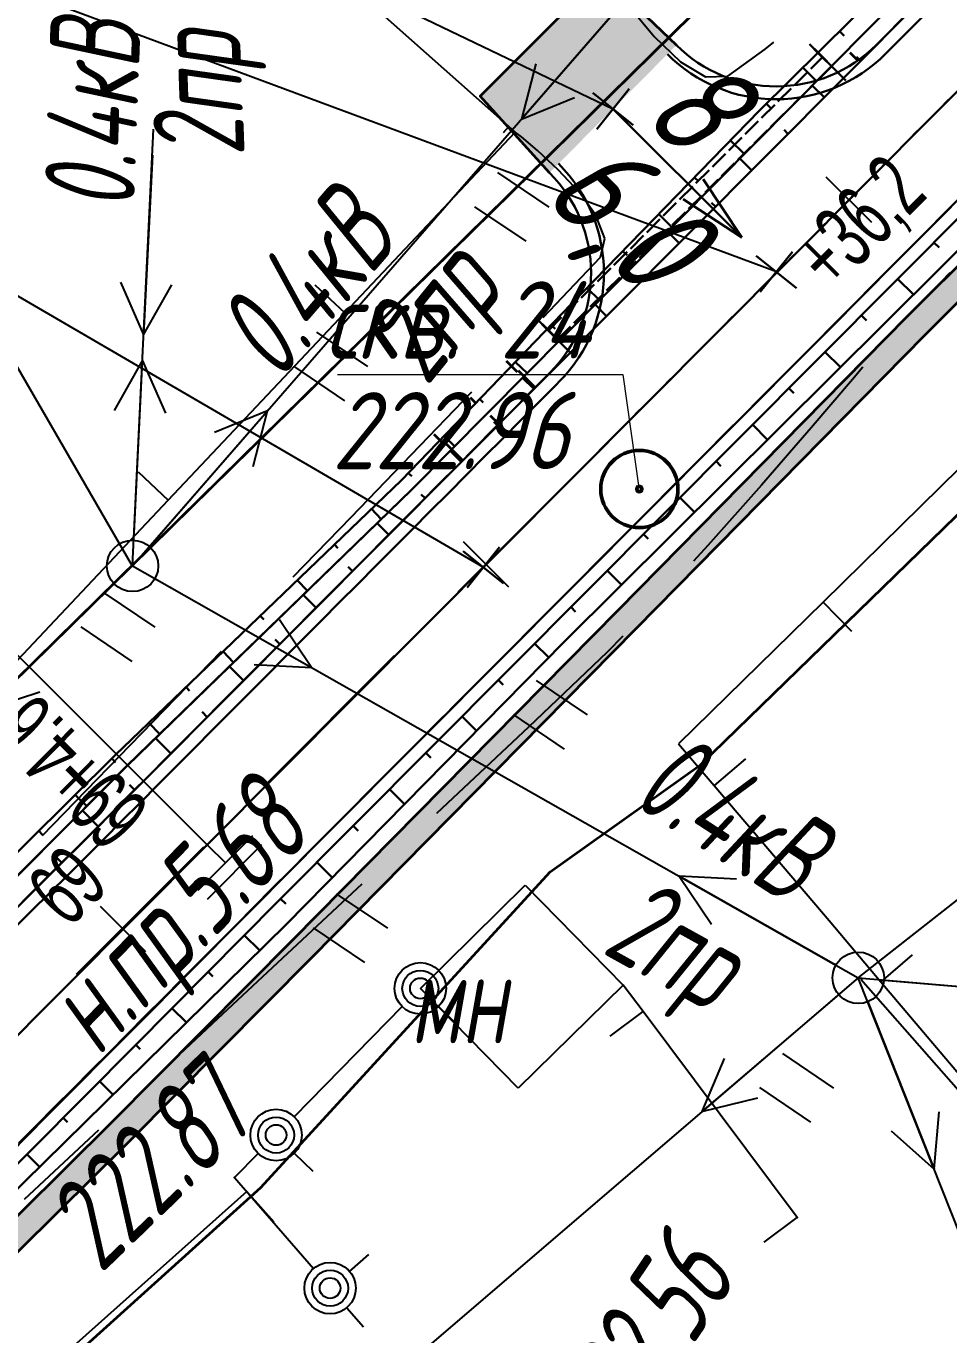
# Model space of a CAD drawing. Header units: millimetres. Extents: x -1799 to 6962, y -1020 to 4121.
# Drawn here: x 3942 to 3977.9, y 3227.7 to 3278.6 of the extents above; entities that cross this region are included whole.
import ezdxf
from ezdxf import colors
from ezdxf.entities.mleader import LeaderData, LeaderLine
from ezdxf.math import Vec2, Vec3

# ---------------------------------------------------------------- set-up
doc = ezdxf.new("R2010")
doc.units = ezdxf.units.MM
for name, pattern in [('ACAD_ISO02W100', [15, 12, -3]), ('CONTI', [0]), ('DASHED', [0.75, 0.5, -0.25]), ('STROT', [1.7, 0.5, -1.2])]:
    doc.linetypes.add(name, pattern=pattern)
for name, color, linetype, lineweight in [('10', 1, 'Continuous', 35), ('геология', 7, 'Continuous', 20), ('Гравий', 30, 'Continuous', 35), ('КОПИЯ_ОСЬ_13_ОТКОСЫ', 7, 'Continuous', 30), ('КОПИЯ_ОСЬ_ГРАНИЦЫ_ПОЛОС', 7, 'Continuous', 30), ('ОСЬ_ВЕРХ_ПОКРЫТИЯ_ГРАНИЦЫ_ПОЛОС', 7, 'Continuous', 30), ('ОСЬ_ВЕРХ_ПОКРЫТИЯ_ОСЬ', 1, 'Continuous', 30), ('Ось_примыкания', 1, 'Continuous', 35), ('Отметки', 5, 'Continuous', 30), ('Тротуар', 40, 'Continuous', 35), ('Трубы мет.', 7, 'ACAD_ISO02W100', 30), ('Уклоны ПЧ', 5, 'Continuous', 30)]:
    doc.layers.add(name, color=color, linetype=linetype, lineweight=lineweight)
for name, color, linetype in [('NAD_MDEFAULT', 7, 'CONTI'), ('PI_OTDEFAULT', 172, 'CONTI'), ('PI_TTDEFAULT', 5, 'CONTI'), ('SIT_LDEFAULT', 7, 'CONTI'), ('USLZNDEFAULT', 7, 'CONTI'), ('КОПИЯ_ОСЬ_ТАНГЕНСЫ', 1, 'Continuous'), ('ОСЬ_ВЕРХ_ПОКРЫТИЯ_ПИКЕТЫ', 1, 'Continuous'), ('ОСЬ_ВЕРХ_ПОКРЫТИЯ_РАЗБИВКА_КРИВ', 1, 'Continuous'), ('ОСЬ_ВЕРХ_ПОКРЫТИЯ_ТАНГЕНСЫ', 1, 'Continuous'), ('разметка', 7, 'Continuous')]:
    doc.layers.add(name, color=color, linetype=linetype)
doc.styles.add('eskd', font='spds.shx', dxfattribs={"width": 1.2, "oblique": 15})
doc.styles.get("Standard").update_dxf_attribs({"font": 'arial.ttf'})
doc.styles.add('ГОСТ', font='', dxfattribs={"oblique": 15, "height": 4})
doc.styles.get('ГОСТ').set_extended_font_data('GOST type A')

# ---------------------------------------------------------------- blocks, each defined once
blk = doc.blocks.new('BL_2011')
at = {"color": 0}
for p, q in [((0, 0), (0, 2.4)), ((1.6, 0), (1.6, 2.4))]:
    blk.add_line(p, q, dxfattribs=at)
blk = doc.blocks.new('BL_20')
at = {"color": 0}
blk.add_circle((0, 0), 1, dxfattribs=at)
blk = doc.blocks.new('*U52')
at = {"layer": 'КОПИЯ_ОСЬ_13_ОТКОСЫ'}
for points in [[(636.082763671875, 974.052612304688), (641.1185302734381, 978.8407592773441), (646.675109863281, 983.977172851563), (651.502014160156, 988.517211914063), (653.5616455078131, 990.4747924804691), (655.616394042969, 992.4389038085941), (661.777526855469, 998.342651367188), (664.504821777344, 1000.98193359375), (667.2264404296881, 1003.629455566406), (670.6219482421881, 1006.948791503906), (674.0126953125, 1010.276733398438), (678.752380371094, 1014.94921875), (687.431030273438, 1023.539733886719), (687.721801757813, 1023.814697265625), (698.5408325195309, 1034.209716796875), (705.14306640625, 1041.042114257813), (712.4622192382809, 1048.57177734375), (726.6754760742191, 1062.643188476563), (733.3867797851559, 1069.366943359375), (735.822509765625, 1071.880737304688), (737.64111328125, 1073.787963867188), (740.100341796875, 1076.339721679688), (740.723266601563, 1076.977416992188), (742.8102416992191, 1079.028076171875)], [(634.483093261719, 971.695068359375), (639.7694091796881, 976.453735351563), (645.175598144531, 981.4221801757809), (650.706848144531, 986.6032104492191), (656.8822021484381, 992.491577148438), (663.015686035156, 998.43359375), (665.7305908203131, 1001.089111328125), (668.439758300781, 1003.75244140625), (671.819274902344, 1007.091430664063), (675.8665771484381, 1011.110290527344), (681.2540283203131, 1016.484619140625), (687.8689575195309, 1023.103637695313), (698.9255981445309, 1033.82666015625), (727.087158203125, 1062.233154296875), (736.2192993164059, 1071.485595703125), (738.0347290039059, 1073.394409179688), (740.4873657226559, 1075.945922851563), (742.472778320313, 1077.967407226563), (744.558837890625, 1080.030395507813)], [(715.5755004882809, 1051.654052734375), (715.750366210938, 1051.477416992188)], [(714.154174804688, 1050.246948242188), (714.6788940429691, 1049.716918945313)], [(712.73291015625, 1048.83984375), (712.909301757813, 1048.66162109375)], [(711.3336791992191, 1047.410888671875), (711.8729858398441, 1046.886596679688)], [(709.9396362304691, 1045.976684570313), (710.1100463867191, 1045.811157226563)], [(708.545654296875, 1044.542602539063), (709.0567016601559, 1044.0458984375)], [(707.151611328125, 1043.108520507813), (707.3125610351559, 1042.952026367188)], [(705.757568359375, 1041.674438476563), (706.2404174804691, 1041.205078125)], [(704.365966796875, 1040.237915039063), (704.5156860351559, 1040.09326171875)], [(702.9761352539059, 1038.799682617188), (703.425415039063, 1038.365600585938)], [(701.5863647460941, 1037.361450195313), (701.723876953125, 1037.228637695313)], [(700.1965942382809, 1035.923217773438), (700.6090698242191, 1035.524658203125)], [(698.8068237304691, 1034.484985351563), (698.9387817382809, 1034.357543945313)], [(697.3746948242191, 1033.08935546875), (697.7560424804691, 1032.6923828125)], [(695.932495117188, 1031.70361328125), (696.0639038085941, 1031.566772460938)], [(694.4902954101559, 1030.317993164063), (694.8845825195309, 1029.907592773438)], [(693.048095703125, 1028.932250976563), (693.183837890625, 1028.791015625)], [(691.6058959960941, 1027.546630859375), (692.0131225585941, 1027.122802734375)], [(690.1637573242191, 1026.160888671875), (690.3037719726559, 1026.01513671875)], [(688.721557617188, 1024.775268554688), (689.1416625976559, 1024.338012695313)], [(687.2793579101559, 1023.389587402344), (687.427124023438, 1023.240356445313)], [(685.857971191406, 1021.982604980469), (686.3011474609381, 1021.534912109375)], [(684.436584472656, 1020.575622558594), (684.58935546875, 1020.421264648438)]]:
    blk.add_lwpolyline(points, dxfattribs=at)
blk = doc.blocks.new('_None')
blk = doc.blocks.new('Крест')
at = {"layer": 'Отметки'}
for points in [[(0, 1), (0, -1)], [(-1, 0), (1, 0)]]:
    blk.add_lwpolyline(points, dxfattribs=at)

msp = doc.modelspace()

# ---------------------------------------------------------------- hatches: boundary and pattern name
at = {"layer": 'Гравий', "ltscale": 7}
h = msp.add_hatch(color=256, dxfattribs=at)
h.paths.add_polyline_path([(3961.005917445562, 3277.18829721344), (3964.828362708426, 3275.357995230158), (3967.299328108909, 3277.839200088208), (3964.416286426052, 3280.612798457419)], flags=17)
h.paths.add_polyline_path([(3961.005917445562, 3277.18829721344), (3959.672969769084, 3275.849825920922), (3962.359825648289, 3272.879228774843), (3964.828362708426, 3275.357995230158)], flags=17)
h.paths.add_polyline_path([(3945.996795389403, 3270.774657261943), (3953.153578834559, 3262.71202394591), (3959.558568124377, 3266.407916375821), (3952.401784679221, 3274.470549691853)], flags=9)
msp.add_hatch(color=256, dxfattribs=at).paths.add_polyline_path([(3967.299328108909, 3277.839200088208), (3964.416286426052, 3280.612798457419), (3961.005917445562, 3277.18829721344), (3964.828362708426, 3275.357995230158)])
h = msp.add_hatch(color=256, dxfattribs=at)
h.paths.add_polyline_path([(3964.828362708426, 3275.357995230158), (3961.005917445562, 3277.18829721344), (3959.672969769084, 3275.849825920922), (3962.359825648289, 3272.879228774843)], flags=17)
h.paths.add_polyline_path([(3945.996795389403, 3270.774657261943), (3953.153578834559, 3262.71202394591), (3959.558568124377, 3266.407916375821), (3952.401784679221, 3274.470549691853)], flags=9)
h = msp.add_hatch(color=256, dxfattribs=at)
h.paths.add_polyline_path([(3961.005917445562, 3277.18829721344), (3959.672969769084, 3275.849825920922), (3962.359825648289, 3272.879228774843), (3964.828362708426, 3275.357995230158)], flags=17)
h.paths.add_polyline_path([(3945.996795389403, 3270.774657261943), (3953.153578834559, 3262.71202394591), (3959.558568124377, 3266.407916375821), (3952.401784679221, 3274.470549691853)], flags=9)
h = msp.add_hatch(color=256, dxfattribs=at)
h.paths.add_polyline_path([(3964.828362708426, 3275.357995230158), (3961.005917445562, 3277.18829721344), (3959.672969769084, 3275.849825920922), (3962.359825648289, 3272.879228774843)], flags=17)
h.paths.add_polyline_path([(3945.996795389403, 3270.774657261943), (3953.153578834559, 3262.71202394591), (3959.558568124377, 3266.407916375821), (3952.401784679221, 3274.470549691853)], flags=9)
at = {"layer": 'Тротуар', "lineweight": 30, "ltscale": 7}
msp.add_hatch(color=256, dxfattribs=at).paths.add_polyline_path([(4355.025799134464, 2987.244571203751), (4352.621712947041, 2989.781703463209), (4345.426817291862, 2993.281423787971), (4338.393548700211, 2996.925657296938), (4334.905420037985, 2998.92025568561), (4331.583520624214, 3001.033414866229), (4325.137496711026, 3005.95201590882), (4319.491479608414, 3011.623899484438), (4314.469451122955, 3017.833689218772), (4309.931909296176, 3024.284605050844), (4307.646203729391, 3027.716367746157), (4301.366767904468, 3037.941149987665), (4295.15578624933, 3048.208738351625), (4289.985742304367, 3056.76855280475), (4280.834921780575, 3072.268917450135), (4272.550225445777, 3085.951147937601), (4265.234334741583, 3097.893216883217), (4261.114354188272, 3101.5071308775), (4255.468136137331, 3107.673743793194), (4252.850654249642, 3111.933883290191), (4250.97240703778, 3116.596887494822), (4250.584502016087, 3117.559914478486), (4249.718529616899, 3119.76528529675), (4248.665946917356, 3123.344638855581), (4248.322750054687, 3124.320915512194), (4247.979553214254, 3125.297192176257), (4241.938796383251, 3135.217103666079), (4234.517869519428, 3147.092564733152), (4225.780463832643, 3160.490258882207), (4219.022412700733, 3170.408009857324), (4211.937018458362, 3180.091341459577), (4203.111810419106, 3191.194089914125), (4194.179773854479, 3201.56336249729), (4183.210186559658, 3213.324875424069), (4172.572754066447, 3223.780245033478), (4162.939294549733, 3232.607358957094), (4150.941127260166, 3243.284364057158), (4138.678583112496, 3253.56276647785), (4117.058191597413, 3271.354857189034), (4101.902795526674, 3284.022581125063), (4086.976587030813, 3297.339170480532), (4083.577722285068, 3299.881406808657), (4077.037110080137, 3304.486350364436), (4070.151965019535, 3308.550235714217), (4062.975793573054, 3311.790250803729), (4055.187371943184, 3313.857694650454), (4047.094629022797, 3314.906065011782), (4039.193952446492, 3314.510421466467), (4031.354669305621, 3312.69534113576), (4024.18584606355, 3309.608335520526), (4017.3162171573, 3305.343656564516), (4008.099572870249, 3297.932249094744), (3998.942041131531, 3289.839475657244), (3996.071496698258, 3287.055845285219), (3984.756545200808, 3275.743373813492), (3983.051944128742, 3274.037991430064), (3982.328928549492, 3273.346987187316), (3976.254786345156, 3267.274665472482), (3965.028100702426, 3255.874631906313), (3952.38627992094, 3243.061084440363), (3945.336971630613, 3235.967872322922), (3938.229161240839, 3228.933338328649), (3931.095104304879, 3221.926337351476), (3922.526256572406, 3213.52528001034), (3913.88686535098, 3205.055060523016), (3900.709192010496, 3192.935972238344), (3893.252260463467, 3186.273339641665), (3888.798774361387, 3182.354063057725), (3880.991092291437, 3175.996786442039), (3874.787652703943, 3170.945737864276), (3865.391208689145, 3163.481387498242), (3855.795495721783, 3156.275266671938), (3849.369012567835, 3151.510984445375), (3844.564439619551, 3148.066686533776), (3839.697585982134, 3144.637435261545), (3832.980828973939, 3140.048765207094), (3830.300603494115, 3138.269255582628), (3823.272601716404, 3133.561212884647), (3822.443093453747, 3133.005528877874), (3809.622286387612, 3124.407292247203), (3792.022730929, 3114.357713288081), (3786.085503878285, 3111.259039624979), (3780.023475700358, 3108.40734451582), (3761.666687875879, 3099.662859629293), (3749.559632469938, 3093.586552345579), (3739.444237606987, 3087.863797429402), (3738.739159705359, 3087.426419796807), (3732.467645379957, 3082.561918284197), (3726.512305683931, 3077.160210793291), (3720.889062616459, 3071.419797921938), (3715.658532831449, 3065.179197336), (3710.962152216156, 3058.322507881944), (3707.319586963926, 3051.736201458995), (3703.938226434761, 3044.269346261782), (3700.86400768479, 3036.478330636782), (3698.457544061248, 3028.966245676776), (3695.597723499066, 3017.765193069738), (3693.190842796534, 3006.010956905236), (3691.10039865727, 2983.080164914404), (3692.240649378227, 2982.689478739549), (3694.172660365768, 3005.820828989533), (3696.57243754931, 3017.540374426556), (3699.543149531915, 3029.107150685427), (3701.990386858766, 3036.655525567395), (3704.928734452531, 3044.034835547594), (3708.20061646982, 3051.262922577945), (3712.009387552805, 3058.115430119832), (3716.543276917751, 3064.687709050638), (3721.630767626319, 3070.747082895984), (3727.193460500226, 3076.427970345517), (3733.066410172827, 3081.759423503106), (3739.310792763523, 3086.604241593194), (3740.034053369551, 3087.052898326342), (3750.03191000713, 3092.704896129121), (3762.015299424364, 3098.832889086952), (3780.45072145112, 3107.484138342937), (3786.562819405061, 3110.334231451538), (3792.488755663138, 3113.472268854653), (3810.085164665777, 3123.523361146835), (3830.857276238103, 3137.438509058592), (3833.537241494583, 3139.21781000254), (3840.158528233917, 3143.738536471886), (3845.06800005874, 3147.213817168412), (3849.924691367321, 3150.748961123091), (3856.392355799539, 3155.472873922822), (3865.97223175382, 3162.729506403592), (3875.412770765814, 3170.165165587713), (3881.622494306599, 3175.221330772539), (3889.445036469153, 3181.590706975584), (3893.915731168885, 3185.525127931883), (3901.380826301591, 3192.195054541727), (3914.575543577035, 3204.329817594414), (3923.226337596056, 3212.811216595967), (3931.795185328529, 3221.212273937103), (3938.931243174457, 3228.221239616548), (3946.043349788679, 3235.260025544477), (3953.09686195275, 3242.357467718807), (3965.739961559748, 3255.17231138089), (3976.963918459029, 3266.56957347357), (3985.462924600763, 3275.035539801617), (3996.773129754127, 3286.343265969691), (3999.621582956732, 3289.105473984418), (4008.744350310686, 3297.167525140022), (4017.895402763688, 3304.526188054507), (4024.649883581305, 3308.719382852701), (4031.66770959725, 3311.741366738838), (4039.332835229239, 3313.516123246786), (4047.055085346345, 3313.902831700084), (4054.994029949836, 3312.874385064853), (4062.639488005874, 3310.844891032589), (4069.690693217834, 3307.661297740799), (4076.500007137287, 3303.641514956405), (4082.990279781816, 3299.072013164324), (4086.343066967771, 3296.564241297928), (4101.249099269431, 3283.265652367299), (4116.419803373845, 3270.585133125459), (4138.039663814687, 3252.793479452294), (4150.286243524411, 3242.528458342341), (4162.271774834002, 3231.862757789356), (4171.847280518481, 3223.057196663146), (4182.460197565912, 3212.662844676909), (4193.350207575635, 3200.99418960457), (4202.341266549725, 3190.55639743564), (4211.141774698286, 3179.484723225621), (4218.20547682333, 3169.831037394156), (4224.947479279605, 3159.936897596729), (4233.676587284814, 3146.551818285522), (4241.088736400046, 3134.690403958236), (4246.972431218232, 3125.146802169656), (4248.830769571397, 3119.350370755804), (4251.954540086366, 3111.482140468818), (4254.666102504163, 3107.068878159312), (4260.415868896243, 3100.789173166652), (4264.38121856002, 3097.353998265614), (4271.693736823197, 3085.434928132606), (4279.976640228075, 3071.755708345597), (4289.128231505902, 3056.256076727447), (4294.306766007338, 3047.694477154327), (4300.531362157819, 3037.432260779117), (4306.803179838005, 3027.178192727652), (4309.037563817585, 3023.822235582781), (4313.664543022614, 3017.239846296062), (4318.746679682294, 3010.955388911453), (4324.470590603605, 3005.203121235048), (4330.908838131445, 3000.280101271731), (4334.388326752998, 2998.063994707924), (4337.915117819308, 2996.047288198409), (4344.97801153386, 2992.387704661501), (4352.020820356012, 2988.961977683392), (4354.43729405854, 2986.411772365135), (4356.729157588279, 2985.393657730346), (4357.135132428442, 2986.307541984518)])

# ---------------------------------------------------------------- linework, layer by layer
at = {"linetype": 'Continuous'}
for points in [[(3946.117081824292, 3257.659662709025), (3932.447879585505, 3281.271572564182), (3943.466769783825, 3297.607749089983)], [(3974.473980552584, 3241.538432158914), (3998.027286944047, 3214.781531066087), (4007.310148882747, 3228.543939851609)]]:
    msp.add_lwpolyline(points, dxfattribs=at)
at = {"layer": '10'}
for p, q in [((4019.375964376444, 3329.6234807348), (3936.715964376295, 3248.363480734092)), ((3968.235964376314, 3249.8734807348), (3983.885964376686, 3265.093480734539)), ((3968.235964376314, 3249.8734807348), (3983.885964376686, 3265.093480734539)), ((3962.395964376463, 3245.703480734875), (3968.235964376314, 3249.8734807348)), ((3962.395964376463, 3245.703480734875), (3968.235964376314, 3249.8734807348)), ((3951.135964376686, 3233.443480734167), (3962.395964376463, 3245.703480734875)), ((3951.135964376686, 3233.443480734167), (3962.395964376463, 3245.703480734875)), ((3914.155964376705, 3200.093480734539), (3951.135964376686, 3233.443480734167)), ((3914.155964376705, 3200.093480734539), (3951.135964376686, 3233.443480734167))]:
    msp.add_line(p, q, dxfattribs=at)
msp.add_lwpolyline([(4176.745964376556, 3239.013480734465), (4084.855964376426, 3313.423480734614), (4057.975964376537, 3329.563480734279), (4019.375964376444, 3329.6234807348), (3936.715964376295, 3248.363480734092), (3926.015964376575, 3237.943480734167), (3910.375964376444, 3221.023480734241), (3904.395964376463, 3216.033480734949), (3903.4359643765, 3217.18348073439), (3897.325964376631, 3211.693480734167), (3879.655964376705, 3196.103480734316), (3865.415964376481, 3183.363480734092), (3835.175964376258, 3159.613480734092), (3818.805964376612, 3151.023480734241), (3809.915964376481, 3145.073480734986), (3786.275964376351, 3129.213480734651), (3751.805964376612, 3114.223480734428), (3724.9359643765, 3097.063480734279)], dxfattribs=at)
at = {"layer": 'PI_TTDEFAULT', "color": 5}
for p in [(3950.111700376447, 3233.829216734891, 222.81), (3971.991700376451, 3232.26921173503, 222.558)]:
    msp.add_point(p, dxfattribs=at)
at = {"layer": 'SIT_LDEFAULT', "color": 7}
for p, q in [((3960.78170037643, 3274.679215735209), (3953.301700376449, 3281.319214735565)), ((3946.151700376426, 3257.599213735585), (3966.521700376421, 3280.989212735009)), ((3965.861700376447, 3280.239212735009), (3961.271700376421, 3274.95921473523)), ((3965.491700376451, 3279.309212735307), (3966.431700376395, 3278.169213734952)), ((3966.431700376395, 3278.169213734952), (3967.451700376414, 3277.189217735467)), ((3969.301700376449, 3276.629212735606), (3970.751700376402, 3277.679215735209)), ((3970.751700376402, 3277.679215735209), (3971.081700376419, 3277.949212734972)), ((3961.831700376419, 3277.119217735169), (3961.271700376421, 3274.95921473523)), ((3967.451700376414, 3277.189217735467), (3968.431700376395, 3276.609215734911)), ((3968.431700376395, 3276.609215734911), (3969.301700376449, 3276.629212735606)), ((3961.271700376421, 3274.95921473523), (3963.331700376419, 3275.809212735307)), ((3946.151700376426, 3257.599213735585), (3946.971700376433, 3274.569214735565)), ((3960.571700376409, 3274.439217735467), (3960.78170037643, 3274.679215735209)), ((3961.03170037643, 3274.45921473523), (3960.78170037643, 3274.679215735209)), ((3954.401700376426, 3267.429215735209), (3961.03170037643, 3274.45921473523)), ((3961.271700376421, 3274.26921173503), (3961.03170037643, 3274.45921473523)), ((3961.891700376416, 3273.749215735507), (3961.271700376421, 3274.26921173503)), ((3946.921700376444, 3273.569214735565), (3946.581700376419, 3266.579216734891)), ((3962.701700376414, 3272.999215735507), (3961.891700376416, 3273.739212735009)), ((3963.53170037643, 3272.109215734911), (3962.701700376414, 3272.999215735507)), ((3974.371700376398, 3241.589211735328), (4013.991700376451, 3272.759217735765)), ((3964.191700376405, 3271.189217735467), (3963.53170037643, 3272.109215734911)), ((3964.511700376412, 3270.319214735565), (3964.181700376395, 3271.189217735467)), ((3964.341700376428, 3269.599213735585), (3964.521700376421, 3270.319214735565)), ((3962.111700376447, 3267.249215735507), (3964.341700376428, 3269.599213735585)), ((3977.931700376395, 3268.989212735009), (3977.231700376442, 3268.26921173503)), ((3945.681700376395, 3268.629212735606), (3946.581700376419, 3266.579216734891)), ((3946.581700376419, 3266.579216734891), (3947.681700376395, 3268.529213735287)), ((3953.241700376451, 3268.529213735287), (3954.401700376426, 3267.429215735209)), ((3947.54170037644, 3260.159211734695), (3954.401700376426, 3267.429215735209)), ((3946.54170037644, 3265.589211735328), (3945.441700376405, 3263.639214735863)), ((3946.201700376414, 3258.599213735585), (3946.54170037644, 3265.589211735328)), ((3947.441700376405, 3263.539216734854), (3946.54170037644, 3265.589211735328)), ((3974.54170037644, 3265.319214735565), (3974.141700376416, 3264.839211735328)), ((3954.651700376426, 3259.499215735507), (3959.341700376428, 3264.359215734911)), ((3974.141700376416, 3264.839211735328), (3972.54170037644, 3262.969216735487)), ((3946.8117003764, 3258.349213735585), (3951.401700376426, 3263.629212735606)), ((3951.401700376426, 3263.629212735606), (3949.341700376428, 3262.779213735287)), ((3950.841700376428, 3261.469216735487), (3951.401700376426, 3263.629212735606)), ((3972.54170037644, 3262.969216735487), (3970.611700376447, 3260.739212735009)), ((3979.171700376444, 3262.249215735507), (3973.001700376402, 3256.189217735467)), ((3946.371700376398, 3261.259217735765), (3947.54170037644, 3260.159211734695)), ((3970.611700376447, 3260.739212735009), (3968.521700376421, 3258.389214735863)), ((3940.671700376444, 3252.879212735606), (3947.54170037644, 3260.159211734695)), ((3952.391700376416, 3257.169213734952), (3954.651700376426, 3259.499215735507)), ((3968.521700376421, 3258.389214735863), (3967.961700376423, 3257.779213735287)), ((3925.421700376444, 3237.419213734952), (3946.151700376426, 3257.599213735585)), ((3946.151700376426, 3257.599213735585), (3974.371700376398, 3241.589211735328)), ((3945.431700376395, 3256.899216735189), (3940.421700376444, 3252.01921173503)), ((3947.021700376421, 3257.109215734911), (3953.111700376447, 3253.649216735189)), ((3973.001700376402, 3256.189217735467), (3967.381700376407, 3250.679215735209)), ((3974.121700376398, 3255.049218735111), (3973.001700376402, 3256.189217735467)), ((3953.111700376447, 3253.649216735189), (3951.861700376447, 3255.509217735765)), ((3965.221700376433, 3254.869217735169), (3964.611700376447, 3254.249215735507)), ((3945.631700376407, 3250.189217735467), (3949.611700376447, 3254.289216734854)), ((3964.611700376447, 3254.249215735507), (3961.54170037644, 3251.329216734891)), ((3950.881700376407, 3253.76921173503), (3953.111700376447, 3253.649216735189)), ((3940.421700376444, 3252.01921173503), (3942.551700376449, 3252.699212734972)), ((3961.54170037644, 3251.329216734891), (3957.971700376433, 3247.979210735683)), ((3967.381700376407, 3250.679215735209), (3968.771700376421, 3249.059212735307)), ((3942.651700376426, 3247.119217735169), (3945.631700376407, 3250.189217735467)), ((3969.981700376442, 3250.099213735585), (3968.761700376412, 3249.059212735307)), ((3968.761700376412, 3249.059212735307), (3973.241700376451, 3243.819214735565)), ((3975.161700376435, 3242.20921473523), (3980.661700376435, 3246.539216734854)), ((3973.501700376402, 3242.079216734891), (3967.411700376435, 3245.539216734854)), ((3967.411700376435, 3245.539216734854), (3968.661700376435, 3243.679215735209)), ((3969.641700376416, 3245.419213734952), (3967.411700376435, 3245.539216734854)), ((3955.0617003764, 3245.229210735683), (3949.451700376414, 3239.989212735009)), ((3957.341700376428, 3241.179215735209), (3961.421700376444, 3245.189217735467)), ((3961.421700376444, 3245.189217735467), (3965.231700376442, 3241.309212735307)), ((3973.241700376451, 3243.819214735565), (3975.251700376402, 3241.439217735467)), ((3976.471700376433, 3242.479210735683), (3975.251700376402, 3241.439217735467)), ((3974.371700376398, 3241.589211735328), (3938.991700376451, 3211.309212735307)), ((3981.711700376423, 3223.069214735565), (3974.371700376398, 3241.589211735328)), ((3974.371700376398, 3241.589211735328), (3994.741700376451, 3239.819214735565)), ((3975.371700376398, 3241.499215735507), (3982.341700376428, 3240.899216735189)), ((3961.151700376426, 3237.299218735111), (3957.341700376428, 3241.179215735209)), ((3965.231700376442, 3241.309212735307), (3961.151700376426, 3237.299218735111)), ((3966.001700376402, 3240.279213735287), (3965.231700376442, 3241.309212735307)), ((3975.251700376402, 3241.439217735467), (3979.53170037643, 3236.379212735606)), ((3956.641700376416, 3240.469216735487), (3952.431700376395, 3236.189217735467)), ((3958.051700376449, 3240.479210735683), (3958.771700376421, 3239.779213735287)), ((3973.611700376447, 3240.939217735467), (3968.29170037644, 3236.389214735863)), ((3974.741700376451, 3240.659211734695), (3977.321700376409, 3234.149216735189)), ((3949.451700376414, 3239.989212735009), (3947.751700376402, 3238.399216735189)), ((3964.721700376433, 3239.319214735565), (3966.001700376402, 3240.279213735287)), ((3971.991700376451, 3232.26921173503), (3966.001700376402, 3240.279213735287)), ((3969.161700376435, 3238.449212734972), (3968.29170037644, 3236.389214735863)), ((3968.29170037644, 3236.389214735863), (3970.461700376423, 3236.929215735209)), ((3977.321700376409, 3234.149216735189), (3977.511700376412, 3236.379212735606)), ((3944.831700376419, 3235.669213734952), (3941.941700376405, 3232.969216735487)), ((3975.651700376426, 3235.639214735863), (3977.321700376409, 3234.149216735189)), ((3951.03170037643, 3234.759217735765), (3950.111700376447, 3233.829216734891)), ((3952.441700376405, 3234.779213735287), (3953.161700376435, 3234.069214735565)), ((3950.111700376447, 3233.829216734891), (3953.181700376395, 3230.289216734854)), ((3950.601700376437, 3233.279213735287), (3943.131700376407, 3226.629212735606)), ((3951.661700376435, 3232.089211735328), (3950.601700376437, 3233.279213735287)), ((3970.711700376423, 3231.309212735307), (3971.991700376451, 3232.26921173503)), ((3954.591700376428, 3230.179215735209), (3955.341700376428, 3230.839211735328)), ((3954.481700376442, 3228.76921173503), (3955.131700376407, 3228.029213735287))]:
    msp.add_line(p, q, dxfattribs=at)
for centre, radius in [((3957.341700376428, 3241.179215735209), 1), ((3957.341700376428, 3241.179215735209), 0.7000000000000002), ((3957.341700376428, 3241.179215735209), 0.4), ((3951.731700376442, 3235.479210735683), 1), ((3951.731700376442, 3235.479210735683), 0.7000000000000002), ((3951.731700376442, 3235.479210735683), 0.4), ((3953.831700376419, 3229.529213735287), 1), ((3953.831700376419, 3229.529213735287), 0.7000000000000002), ((3953.831700376419, 3229.529213735287), 0.4)]:
    msp.add_circle(centre, radius, dxfattribs=at)
at = {"layer": 'геология', "color": 1, "linetype": 'Continuous'}
for p, q in [((3954.119702083883, 3265.042739977514), (3965.210913861994, 3265.042739977514)), ((3965.210913861994, 3265.042739977514), (3965.832546172876, 3260.631833038678))]:
    msp.add_line(p, q, dxfattribs=at)
at = {"layer": 'геология', "color": 1, "linetype": 'Continuous', "lineweight": 50}
for radius in [1.5, 0.1033866461948492]:
    msp.add_circle((3965.857178398883, 3260.586173576688), radius, dxfattribs=at)
at = {"layer": 'Гравий', "linetype": 'Continuous'}
msp.add_lwpolyline([(3962.359825647649, 3272.879228775774), (3959.672969769084, 3275.849825920922), (3964.416286426052, 3280.612798457419), (3967.299328108676, 3277.839200088208)], dxfattribs=at)
at = {"layer": 'КОПИЯ_ОСЬ_13_ОТКОСЫ'}
for points in [[(3892.549762742807, 3198.418828953442), (3897.836383836557, 3203.177434910473), (3903.242145555307, 3208.145940769848), (3908.773395555307, 3213.326971043286), (3914.949176805307, 3219.215337742505), (3921.082477586557, 3225.157354344067), (3923.797321336557, 3227.812871922192), (3926.506305711557, 3230.476202000317), (3929.886188524057, 3233.815130222973), (3933.933551805307, 3237.834051121411), (3939.320758836557, 3243.208379734692), (3945.935504930307, 3249.82739828938), (3956.992633836557, 3260.550359715161), (3985.153766649057, 3288.956914890942), (3994.286090867807, 3298.209356297192), (3996.101520555307, 3300.118108738598), (3998.554157274057, 3302.669622410473), (4000.539508836557, 3304.69116782063), (4002.625446336557, 3306.754095066723)], [(3893.774372117807, 3198.433416355786), (3899.025836961557, 3203.164922703442), (3903.160114305307, 3206.957586277661), (3907.267047899057, 3210.78003500813), (3912.782672899057, 3215.992742527661), (3918.943805711557, 3221.911016453442), (3920.988727586557, 3223.894842137036), (3923.709430711557, 3226.547430027661), (3926.423786180307, 3229.207952488598), (3929.132770555307, 3231.875371922192), (3932.513141649057, 3235.218145359692), (3937.236774461557, 3239.911016453442), (3945.252887742807, 3247.910772312817), (3946.836383836557, 3249.494817722973), (3994.819782274057, 3297.678045262036), (3996.641071336557, 3299.578802097973), (3999.098102586557, 3302.116399754223), (4001.083942430307, 3304.123968113598), (4003.167438524057, 3306.170110691723)], [(3893.091735665143, 3187.993416436401), (3895.892028633893, 3190.467659600464), (3898.677184883893, 3192.958870537964), (3902.683532540143, 3196.59320891687), (3906.662048165143, 3200.258553155151), (3912.246032540143, 3205.492806084839), (3917.090270821393, 3210.110970147339), (3923.269958321393, 3216.09272063562), (3930.080505196393, 3222.786018975464), (3932.791442696393, 3225.474312432495), (3936.170348946393, 3228.841805108276), (3940.214294258893, 3232.890816338745), (3946.262634102643, 3238.974922784058), (3951.796813790143, 3244.555367119995), (3999.779723946393, 3292.738594659058), (4001.665466133893, 3294.555367119995), (4004.176208321393, 3296.949288018433), (4006.177184883893, 3298.816414483276), (4008.248473946393, 3300.693489678589), (4010.341247383893, 3302.51801360437), (4012.462829415143, 3304.279549248901), (4014.618591133893, 3305.967476494995)], [(3893.486755196393, 3187.541634209839), (3896.289489571393, 3190.018257744995), (3899.077575508893, 3192.511910088745), (3903.087341133893, 3196.14936126062), (3907.069274727643, 3199.817879327026), (3912.657165352643, 3205.056038506714), (3917.504821602643, 3209.67719329187), (3919.571716133893, 3211.667244561401), (3920.259216133893, 3212.331734307495), (3926.407653633893, 3218.348152764526), (3929.125427071393, 3221.034065850464), (3931.834899727643, 3223.726143487183), (3934.537536446393, 3226.423470147339), (3937.955505196393, 3229.752815850464), (3942.727477852643, 3234.422859795776), (3952.125915352643, 3243.662972100464), (3962.926696602643, 3254.640694268433), (4000.522399727643, 3291.999092705933)], [(3974.458454149057, 3277.231939305005), (3974.303668992807, 3277.385931004223)], [(3973.047321336557, 3275.814764012036), (3972.583454149057, 3276.276861180005)], [(3971.636188524057, 3274.397588719067), (3971.483356492807, 3274.549505222973)], [(3970.224567430307, 3272.980474461255), (3969.767047899057, 3273.436162937817)], [(3968.813434617807, 3271.563299168286), (3968.663043992807, 3271.713079441723)], [(3967.402301805307, 3270.146184910473), (3966.951129930307, 3270.595525730786)], [(3977.309509102643, 3270.174568780151), (3977.515075508893, 3269.969795830933)], [(3965.990680711557, 3268.729009617505), (3965.842731492807, 3268.876653660473)], [(3975.897888008893, 3268.757393487183), (3976.515075508893, 3268.143135674683)], [(3964.579547899057, 3267.311834324536), (3964.134723680307, 3267.754888523755)], [(3974.486755196393, 3267.340218194214), (3974.687438790143, 3267.140450127808)], [(3963.168415086557, 3265.894720066723), (3963.022418992807, 3266.040227879223)], [(3973.075622383893, 3265.923103936401), (3973.677673165143, 3265.32367766687)], [(3961.757282274057, 3264.477544773755), (3961.318805711557, 3264.914190281567)], [(3971.664489571393, 3264.505928643433), (3971.859802071393, 3264.311043389526)], [(3960.345661180307, 3263.060369480786), (3960.201618211557, 3263.203802097973)], [(3970.252868477643, 3263.088753350464), (3970.840270821393, 3262.504158623901)], [(3958.934528367807, 3261.643255222973), (3958.502399461557, 3262.073553074536)], [(3968.841735665143, 3261.671639092651), (3969.032653633893, 3261.481697686401)], [(3957.523395555307, 3260.226079930005), (3957.373004930307, 3260.375982273755)], [(3967.430602852643, 3260.254463799683), (3968.002868477643, 3259.684639580933)], [(3956.111774461557, 3258.808904637036), (3955.660602586557, 3259.258611668286)], [(3966.019470040143, 3258.837288506714), (3966.205016915143, 3258.65229094812)], [(3954.700641649057, 3257.391790379223), (3954.533649461557, 3257.558050144848)], [(3964.607848946393, 3257.420174248901), (3965.165466133893, 3256.865120537964)], [(3953.289508836557, 3255.974615086255), (3952.788532274057, 3256.47339438313)], [(3963.196716133893, 3256.002998955933), (3963.379821602643, 3255.820686944214)], [(3951.878376024057, 3254.557439793286), (3951.694782274057, 3254.740118015942)], [(3961.785583321393, 3254.585823662964), (3962.334899727643, 3254.038887627808)], [(3950.466754930307, 3253.140325535473), (3949.916950242807, 3253.68823813313)], [(3960.373962227643, 3253.168709405151), (3960.562927071393, 3252.980721123901)], [(3949.055622117807, 3251.723150242505), (3948.855915086557, 3251.922185887036)], [(3958.962829415143, 3251.751534112183), (3959.529235665143, 3251.187569268433)], [(3947.644489305307, 3250.305974949536), (3947.044879930307, 3250.903020847973)], [(3957.551696602643, 3250.334358819214), (3957.746032540143, 3250.140694268433)], [(3946.231891649057, 3248.890020359692), (3946.026813524057, 3249.095342625317)], [(3956.140563790143, 3248.917244561401), (3956.724059883893, 3248.336189873901)], [(3944.817340867807, 3247.476140965161), (3944.202106492807, 3248.092718113598)], [(3954.728942696393, 3247.500069268433), (3954.929138008893, 3247.30072844812)], [(3943.401813524057, 3246.063421238598), (3943.197711961557, 3246.267644871411)], [(3953.317809883893, 3246.08295501062), (3953.918395821393, 3245.484871514526)], [(3951.906677071393, 3244.665779717651), (3952.105895821393, 3244.467293389526)], [(3950.497985665143, 3243.245918877808), (3951.097106758893, 3242.651680596558)], [(3949.089782540143, 3241.825813897339), (3949.277282540143, 3241.639656670776)], [(3947.681579415143, 3240.40570891687), (3948.244567696393, 3239.847176202026)], [(3946.272888008893, 3238.985664971558), (3946.449645821393, 3238.810738213745)], [(3944.863220040143, 3237.567268975464), (3945.391540352643, 3237.042000420776)], [(3943.453063790143, 3236.14887297937), (3943.618102852643, 3235.984688409058)], [(3942.042907540143, 3234.730476983276), (3942.538513008893, 3234.237923272339)]]:
    msp.add_lwpolyline(points, dxfattribs=at)
at = {"layer": 'КОПИЯ_ОСЬ_ГРАНИЦЫ_ПОЛОС'}
for points in [[(3975.077413507572, 3277.855209893932), (3975.077413507572, 3277.855209893932), (3975.07741350763, 3277.855209893932), (3975.077413507659, 3277.855209893932), (3975.077413507717, 3277.855209893932), (3976.410006768167, 3279.193325299223), (3977.11510402457, 3279.901344414254), (3977.820201281002, 3280.609363532079), (3978.525298537463, 3281.317382648041)], [(3941.72486986605, 3235.159368638334), (3942.430144691762, 3235.86594081336), (3943.13522123395, 3236.572617123288), (3943.840115112756, 3237.279381925625), (3944.54484195397, 3237.986219588121), (3945.249417388617, 3238.693114493427), (3945.95385705113, 3239.400051027921), (3946.658176578969, 3240.107013593813), (3947.362391611221, 3240.813986596105), (3948.066517787762, 3241.520954450977), (3948.770570747971, 3242.22790157554), (3949.474568331332, 3242.934814765503), (3950.178553988788, 3243.641717677389), (3950.882539646243, 3244.348620585551), (3951.586525303757, 3245.055523497437), (3952.290510961126, 3245.762426408392), (3952.994496618669, 3246.46932932121), (3953.698482276095, 3247.176232229372), (3954.402467933551, 3247.883135141258), (3955.106453591065, 3248.590038051282), (3955.81043924852, 3249.296940962237), (3956.514424905947, 3250.003843872261), (3957.218410563431, 3250.710746783217), (3957.922396220887, 3251.417649694172), (3958.626381878401, 3252.124552604196), (3959.330367535857, 3252.83145551422), (3960.034353193283, 3253.538358427038), (3960.738338850768, 3254.245261337993), (3961.442324508282, 3254.952164248017), (3962.14631016565, 3255.659067159903), (3962.850295823193, 3256.365970069927), (3963.554281480649, 3257.072872980882), (3964.258267138075, 3257.779775891838), (3964.962252795589, 3258.486678803724), (3965.666238453045, 3259.193581713748), (3966.370224110529, 3259.900484623772), (3967.074209767956, 3260.607387534727), (3967.77819542547, 3261.314290444751), (3968.482181082925, 3262.021193358501), (3969.186166740352, 3262.728096266662), (3969.890152397895, 3263.434999176686), (3970.594138055263, 3264.141902088572), (3971.298123712777, 3264.848804999528), (3972.002109370262, 3265.555707910483), (3972.706095027688, 3266.262610822369), (3973.410080685144, 3266.969513732393), (3974.114066342658, 3267.676416642417), (3974.818052000113, 3268.383319553373), (3975.52203765754, 3269.090222464328), (3976.226023315083, 3269.797125377146), (3976.930008972509, 3270.504028284376), (3977.633994629907, 3271.210931196262), (3978.33798028745, 3271.917834107217)], [(3941.872238252146, 3244.540812760045), (3942.574307205514, 3245.238591793378), (3943.276385499057, 3245.936470495922), (3943.978488175586, 3246.634433423554), (3944.68063022852, 3247.332465076272), (3945.385727484952, 3248.040484191303), (3946.090824741443, 3248.748503307265), (3946.795921997875, 3249.456522423227), (3947.501019254249, 3250.164541538258), (3948.20611651071, 3250.87256065422), (3948.911213767142, 3251.580579771114), (3949.616311023545, 3252.288598888007), (3950.321408280006, 3252.996618003038), (3951.026505536467, 3253.704637120863), (3951.731602792899, 3254.412656235893), (3952.436700049331, 3255.120675350924), (3953.141797305763, 3255.828694468749), (3953.846894562224, 3256.536713584711), (3954.551991818656, 3257.244732700673), (3955.257089075089, 3257.952751815704), (3955.962186331521, 3258.660770933529), (3956.667283587953, 3259.368790048559), (3957.372380844326, 3260.076809165453), (3958.077478100817, 3260.784828280483), (3958.78257535722, 3261.492847397377), (3959.487672613681, 3262.200866513339), (3960.192769870113, 3262.90888562837), (3960.897867126545, 3263.616904746194), (3961.602964382977, 3264.324923862157), (3962.308061639496, 3265.032942977187), (3962.437936886427, 3265.163356416312), (3962.437936886427, 3265.163356416312), (3962.437936886427, 3265.163356416312)], [(3941.874024158353, 3244.542596427177), (3942.576088996031, 3245.240371639294), (3943.278163213961, 3245.938246480574), (3943.980261853876, 3246.636205507827), (3944.681512861434, 3247.333351366607), (3945.385727485011, 3248.040484191303), (3946.090824741676, 3248.748503306334), (3946.795921997904, 3249.456522422296), (3947.501019253841, 3250.164541539189), (3948.206116511088, 3250.872560655152), (3948.9112137672, 3251.580579771114), (3949.616311023166, 3252.288598888938), (3950.321408280326, 3252.996618003969), (3951.026505536496, 3253.704637119931), (3951.731602792695, 3254.412656236825), (3952.436700049622, 3255.120675351855), (3953.14179730556, 3255.828694468749), (3953.846894561992, 3256.536713585642), (3954.551991818918, 3257.244732700673), (3955.257089074856, 3257.952751817566), (3955.962186331753, 3258.660770932597), (3956.667283588215, 3259.368790047628), (3957.372380844385, 3260.07680916359), (3958.077478100351, 3260.784828281415), (3958.782575357336, 3261.492847397377), (3959.487672613972, 3262.200866512408), (3960.192769869938, 3262.908885629301), (3960.897867126807, 3263.616904744332), (3961.602964382773, 3264.324923861225), (3962.43793688663, 3265.163356416312), (3962.437936886863, 3265.163356416312), (3962.437936886805, 3265.163356416312), (3962.437936886921, 3265.163356416312)]]:
    msp.add_lwpolyline(points, dxfattribs=at)
for points in [[(3966.946506504299, 3277.484916422901, 0.4142135625099987), (3975.431769742232, 3277.502461158124), (3976.05919317707, 3278.132484579844), (3976.764290433473, 3278.840503695806), (3977.469387689905, 3279.548522811768), (3978.174484946367, 3280.256541928661)], [(3967.299328108618, 3277.839200088208, 0.4142135625114762), (3975.077486076692, 3277.855282762473)], [(3941.524352904302, 3243.490232500632), (3942.226461801716, 3244.187930799474), (3942.928557313289, 3244.885736495641), (3943.630654476825, 3245.583634143149), (3944.332768336442, 3246.281608299737), (3945.034913893915, 3246.979643470992), (3945.740011150318, 3247.687662586955), (3946.44510840675, 3248.395681701985), (3947.150205663211, 3249.103700817947), (3947.855302919614, 3249.811719935772), (3948.560400176133, 3250.519739050803), (3949.265497432507, 3251.227758166765), (3949.970594688939, 3251.93577728459), (3950.6756919454, 3252.64379639962), (3951.380789201803, 3253.351815515583), (3952.085886458235, 3254.059834632476), (3952.790983714696, 3254.767853747507), (3953.496080971099, 3255.4758728644), (3954.201178227531, 3256.183891981294), (3954.906275483992, 3256.891911096324), (3955.611372740395, 3257.599930213218), (3956.316469996827, 3258.307949328248), (3957.021567253289, 3259.015968443279), (3957.726664509692, 3259.723987559241), (3958.431761766124, 3260.432006677066), (3959.136859022614, 3261.140025793028), (3959.841956279046, 3261.848044908059), (3960.547053535478, 3262.556064024952), (3961.252150791881, 3263.264083139983), (3961.957248048313, 3263.972102256876), (3962.662345304774, 3264.680121374701), (3962.730191984485, 3264.748249205214), (3962.730191984485, 3264.748249204283, 0.4142135623713876), (3962.712647252405, 3273.23351244015)], [(3962.375940718755, 3265.101103343454, 0.4142111171974731), (3962.359825648085, 3272.879228774843)]]:
    msp.add_lwpolyline(points, format="xyb", dxfattribs=at)
at = {"layer": 'КОПИЯ_ОСЬ_ТАНГЕНСЫ'}
msp.add_line((3862.779697294967, 3160.132128307049), (4042.581700375866, 3340.6792147359), dxfattribs=at)
at = {"layer": 'ОСЬ_ВЕРХ_ПОКРЫТИЯ_ГРАНИЦЫ_ПОЛОС', "linetype": 'Continuous'}
msp.add_lwpolyline([(3978.440485375186, 3272.018948829186), (3977.740987774518, 3271.316533415032), (3977.04149017385, 3270.614117999946), (3976.341992573123, 3269.911702582066), (3975.642494972484, 3269.209287166049), (3974.942997371874, 3268.506871750032), (3974.243499771119, 3267.804456334946), (3973.544002170451, 3267.102040917997), (3972.844504569812, 3266.39962550198), (3972.145006969144, 3265.697210086894), (3971.445509368446, 3264.994794670877), (3970.746011767807, 3264.29237925486), (3970.04651416711, 3263.589963837911), (3969.347016566413, 3262.887548421894), (3968.647518965774, 3262.185133005877), (3967.948021365048, 3261.48271758986), (3967.24852376438, 3260.780302172911), (3966.549026163741, 3260.077886756894), (3965.849528563043, 3259.375471340877), (3965.150030962375, 3258.67305592486), (3964.450533361765, 3257.970640509774), (3963.751035761097, 3257.268225094688), (3963.051538160342, 3256.565809676808), (3962.352040559674, 3255.863394261723), (3961.652542959064, 3255.160978845705), (3960.953045358308, 3254.458563429688), (3960.25354775764, 3253.756148013671), (3959.554050157001, 3253.053732596723), (3958.854552556333, 3252.351317182568), (3958.155054955665, 3251.648901765619), (3957.455557355026, 3250.946486349602), (3956.7560597543, 3250.244070933585), (3956.056562153632, 3249.541655517568), (3955.357064552963, 3248.839240100619), (3954.657566952295, 3248.136824684602), (3953.958069351598, 3247.434409268585), (3953.258571750959, 3246.731993854431), (3952.559074150262, 3246.029578437482), (3951.859576549565, 3245.327163022396), (3951.160078929135, 3244.624747584959), (3950.462747507447, 3243.921170319815), (3949.765357005477, 3243.217563754332), (3949.067892740344, 3242.513942308177), (3948.370340028641, 3241.810320403812), (3947.6726841867, 3241.106712463697), (3946.974910531842, 3240.403132920538), (3946.277004382931, 3239.699596221012), (3945.578951061683, 3238.996116808069), (3944.880735893306, 3238.292709143286), (3944.182344207462, 3237.589387691964), (3943.483761338992, 3236.886166937103), (3942.784972629112, 3236.183061365423), (3942.085963426254, 3235.480085485068), (3941.38671908674, 3234.777253810701)], dxfattribs=at)
at = {"layer": 'ОСЬ_ВЕРХ_ПОКРЫТИЯ_ОСЬ'}
msp.add_lwpolyline([(3927.314849165161, 3225.076294555714), (3930.135203270542, 3227.859302339529), (3932.949308757621, 3230.648628759583), (3936.45954728887, 3234.142729938415), (3940.663364578251, 3238.344142628287), (3949.055280054579, 3246.762667522219), (3949.055280054579, 3246.762667522219), (3997.297300732267, 3295.205920210493)], dxfattribs=at)
at = {"layer": 'ОСЬ_ВЕРХ_ПОКРЫТИЯ_ПИКЕТЫ'}
for p, q in [((3974.899496754873, 3270.943230505486), (3973.128054367795, 3272.707314369653)), ((3960.78682586409, 3256.771691412118), (3959.015383476983, 3258.53577527256)), ((3946.673706891053, 3242.600198449952), (3944.902664667034, 3244.364684052219)), ((3946.673706891053, 3242.600198449952), (3944.902664667034, 3244.364684052219))]:
    msp.add_line(p, q, dxfattribs=at)
at = {"layer": 'ОСЬ_ВЕРХ_ПОКРЫТИЯ_РАЗБИВКА_КРИВ'}
for p, q in [((3949.055280054579, 3246.762667522219), (3940.906645073826, 3254.877453283792)), ((3948.705406692732, 3244.994168545504), (3950.822307326083, 3247.119899408345)), ((3949.055280054579, 3246.762667522219), (3949.763857009451, 3246.057033975993)), ((3949.059695170154, 3244.641351771926), (3951.176595803563, 3246.767082638492))]:
    msp.add_line(p, q, dxfattribs=at)
at = {"layer": 'ОСЬ_ВЕРХ_ПОКРЫТИЯ_ТАНГЕНСЫ'}
msp.add_line((3862.781700375848, 3160.129214736086), (4042.581700375866, 3340.6792147359), dxfattribs=at)
at = {"layer": 'Ось_примыкания', "color": 0}
for p, q in [((3972.65327566994, 3277.696274024819), (3973.146043829862, 3277.206993041013)), ((3974.354447181258, 3277.241810938728), (3974.059292854896, 3277.538120788907)), ((3962.082984687886, 3266.991422127386), (3962.521879704766, 3266.558991050732)), ((3960.679301105274, 3265.56675641184), (3961.108277033994, 3265.141536476475)), ((3961.822652508747, 3264.515330362518), (3961.15252815703, 3265.185834268493)), ((3959.275617522662, 3264.142090697226), (3959.486450552193, 3263.934362765786)), ((3960.405678750607, 3263.103882393253), (3960.073511798875, 3263.437349771534)), ((3957.87193394005, 3262.717424981681), (3958.283743085669, 3262.309221462731)), ((3958.988704992496, 3261.692434424919), (3958.328028405589, 3262.35348536392))]:
    msp.add_line(p, q, dxfattribs=at)
at = {"layer": 'разметка', "linetype": 'STROT', "lineweight": 30}
msp.add_lwpolyline([(3977.878227130286, 3275.707616109786), (3964.855893977054, 3262.63131957819)], dxfattribs=at)
at = {"layer": 'разметка', "lineweight": 30, "ltscale": 7}
msp.add_lwpolyline([(3964.85589397685, 3262.63131957819), (3963.762147003677, 3261.533040214715)], dxfattribs=at)
at = {"layer": 'разметка', "linetype": 'DASHED', "lineweight": 30, "ltscale": 14}
msp.add_lwpolyline([(3963.76214700295, 3261.533040214715), (3928.431440793773, 3226.153270187241, 1), (3928.431440793336, 3226.153270187241)], format="xyb", dxfattribs=at)
at = {"layer": 'Тротуар', "linetype": 'Continuous'}
for points in [[(3893.252260463205, 3186.273339641665), (3900.709192010729, 3192.935972238344), (3913.886865350572, 3205.055060523016), (3922.526256572144, 3213.52528001034), (3931.095104304501, 3221.926337351476), (3938.229161240752, 3228.933338328649), (3945.336971630701, 3235.967872322922), (3952.386279920504, 3243.061084440363), (3965.028100702135, 3255.874631906313), (3976.25478634536, 3267.274665472482), (3984.756545200749, 3275.743373813492), (3996.071496698229, 3287.055845285219), (3998.942041131822, 3289.839475656313), (4008.099572870104, 3297.932249093813), (4017.316217157213, 3305.343656564516), (4024.185846063463, 3309.608335519594), (4031.354669305651, 3312.695341134829), (4039.19395244623, 3314.510421466467), (4047.094629022447, 3314.906065011782)], [(3893.915731168827, 3185.525127930951), (3901.380826301242, 3192.195054541727), (3914.575543577093, 3204.329817594414), (3923.226337595852, 3212.811216595967), (3931.795185328208, 3221.212273937103), (3938.931243174078, 3228.221239616548), (3946.043349788417, 3235.260025544477), (3953.096861952692, 3242.357467718807), (3965.739961559602, 3255.172311381822), (3976.96391845865, 3266.56957347357), (3985.462924600501, 3275.035539801617), (3996.773129753574, 3286.343265969691), (3999.621582956499, 3289.105473985349), (4008.74435031057, 3297.167525140022), (4017.89540276299, 3304.526188054507), (4024.649883580782, 3308.719382852701), (4031.667709597396, 3311.741366738838), (4039.332835228744, 3313.516123246786), (4047.05508534585, 3313.902831700084)]]:
    msp.add_lwpolyline(points, dxfattribs=at)
at = {"layer": 'Трубы мет.', "lineweight": 30}
for points in [[(3973.881707492817, 3276.463032913779), (3972.470259526812, 3277.880006673199)], [(3963.223526169148, 3265.84641545025), (3961.812078200814, 3267.263389207807)]]:
    msp.add_lwpolyline(points, dxfattribs=at)
at = {"layer": 'Трубы мет.', "lineweight": 30, "ltscale": 0.06}
for points in [[(3962.320661615648, 3266.752814701212), (3972.978842939783, 3277.369432166603)], [(3962.673523605868, 3266.398571260658), (3973.33170493047, 3277.015188725119)]]:
    msp.add_lwpolyline(points, dxfattribs=at)
at = {"layer": 'Уклоны ПЧ', "ltscale": 2}
for points in [[(3969.838404554475, 3270.356884530199), (3964.831852963, 3275.36149994788)], [(3969.838404554475, 3270.356884530199), (3968.342769071993, 3272.636784280104)], [(3969.838404554475, 3270.356884530199), (3967.557926456977, 3271.85163802692)]]:
    msp.add_lwpolyline(points, dxfattribs=at)

# ---------------------------------------------------------------- block references
at = {"layer": 'USLZNDEFAULT', "color": 7, "rotation": 56}
for name, p in [('BL_2011', (3961.451700376414, 3270.219216735487)), ('BL_2011', (3954.411700376435, 3264.01921173503)), ('BL_20', (3946.151700376426, 3257.599213735585)), ('BL_2011', (3946.141700376416, 3253.889214735863)), ('BL_2011', (3962.951700376414, 3250.479210735683)), ('BL_2011', (3955.181700376395, 3242.189217735467)), ('BL_20', (3974.371700376398, 3241.589211735328)), ('BL_2011', (3972.53170037643, 3235.979210735683))]:
    msp.add_blockref(name, p, dxfattribs=at)
at = {"layer": 'КОПИЯ_ОСЬ_13_ОТКОСЫ'}
msp.add_blockref('*U52', (3258.066791793108, 2226.723744223279), dxfattribs=at)
at = {"layer": 'Отметки', "rotation": 51.22331933599528}
for p in [(3964.833059339764, 3275.355746341323), (3971.185218016306, 3269.02566934788), (3959.789474740226, 3257.544082289015)]:
    msp.add_blockref('Крест', p, dxfattribs=at)

# ---------------------------------------------------------------- texts
at = {"layer": 'NAD_MDEFAULT', "color": 7, "style": 'eskd', "oblique": 10, "width": 0.8}
for s, rotation, p in [('0.4кВ', 87.99999999999999, (3946.211485376416, 3271.422941735399)), ('2пр', 92, (3950.511485376404, 3273.532941735734)), ('0.4кВ', 49.20734399999999, (3951.810113376423, 3264.703552735423)), ('2пр', 51, (3957.589804376426, 3264.532897735399)), ('0.4кВ', 327, (3965.479576376392, 3248.409692735796)), ('н.пр.5.68', 45.80654199999999, (3944.817885376406, 3238.495181735058)), ('2пр', 331, (3964.33516337642, 3242.593688735192))]:
    msp.add_text(s, height=3.5, rotation=rotation, dxfattribs=at).set_placement(p)
msp.add_text('мн', height=3.5, dxfattribs=at).set_placement((3956.951700376414, 3239.049218735111))
at = {"layer": 'PI_OTDEFAULT', "color": 172, "style": 'eskd', "oblique": 10, "width": 0.8}
for s, rotation, p in [('222.87', 43.997259, (3944.916604376407, 3230.059056735051)), ('222.56', 56, (3964.936373376413, 3222.849280734931))]:
    msp.add_text(s, height=3.5, rotation=rotation, dxfattribs=at).set_placement(p)
at = {"layer": 'геология', "color": 1, "style": 'ГОСТ', "oblique": 15}
for s, p in [('скв. 24', (3953.626525820126, 3265.643080778805)), ('222.96', (3953.904544258354, 3261.350139397581))]:
    msp.add_text(s, height=3, rotation=0.1, dxfattribs=at).set_placement(p)
at = {"layer": 'ОСЬ_ВЕРХ_ПОКРЫТИЯ_ПИКЕТЫ', "width": 0.6}
for s, p in [('+36,2', (3973.382946179025, 3268.222279297573)), ('69', (3943.666869083196, 3243.478507277009))]:
    msp.add_text(s, height=2.5, rotation=45.10625466438501, dxfattribs=at).set_placement(p)
at = {"layer": 'ОСЬ_ВЕРХ_ПОКРЫТИЯ_РАЗБИВКА_КРИВ', "width": 0.6}
msp.add_text('69+4.6', height=2.5, rotation=135.119250104184, dxfattribs=at).set_placement((3946.931020895232, 3248.172462904279))
at = {"layer": 'Уклоны ПЧ', "style": 'ГОСТ', "oblique": 15}
for s, p in [('8', (3965.841595836691, 3275.084376530175)), ('6,0', (3961.984581080595, 3272.000712094282))]:
    msp.add_text(s, height=4, rotation=314.9863795577214, dxfattribs=at).set_placement(p)

# ---------------------------------------------------------------- leaders
at = {"layer": 'Отметки', "ltscale": 0.2}
ml = msp.add_multileader_mtext('Standard', dxfattribs=at)
ml.set_content('222,94', color=256, style='ГОСТ')
ml.set_leader_properties()
ml.set_arrow_properties(name='NONE')
ml.build(insert=Vec2(0, 0))
ml.multileader.update_dxf_attribs({"text_left_attachment_type": 6, "text_right_attachment_type": 6, "dogleg_length": 0.36, "arrow_head_size": 2})
ctx = ml.context
ctx.base_point, ctx.arrow_head_size, ctx.landing_gap_size, ctx.plane_origin, ctx.plane_x_axis, ctx.plane_y_axis = Vec3(3894.262219533352, 3286.873794022937), 2, 0, Vec3(3973.803234702567, 3267.782927636442), Vec3(0.6391885975627892, 0.7690500222649466), Vec3(-0.7690500222649466, 0.6391885975627892)
ctx.left_attachment, ctx.right_attachment, ctx.text_align_type = 6, 6, 2
notes = []
notes.append((ctx, [(1, (1, 1, 0), (3907.504459471102, 3302.806407586125), (-0.6391885975627893, -0.7690500222649465), 0.3600000000000006, [(0, [(3964.833059339764, 3275.355746341323)], 0, [])])]))
ctx.mtext.insert, ctx.mtext.text_direction, ctx.mtext.rotation, ctx.mtext.alignment, ctx.mtext.line_spacing_style, ctx.mtext.flow_direction = Vec3(3903.736391645109, 3305.470091260423), Vec3(0.6391885975627892, 0.7690500222649466), 0.8773535954525101, 3, 2, 5
ml = msp.add_multileader_mtext('Standard', dxfattribs=at)
ml.set_content('222,95', color=256, style='ГОСТ')
ml.set_leader_properties()
ml.set_arrow_properties(name='NONE')
ml.build(insert=Vec2(0, 0))
ml.multileader.update_dxf_attribs({"text_left_attachment_type": 6, "text_right_attachment_type": 6, "dogleg_length": 0.36, "arrow_head_size": 2})
ctx = ml.context
ctx.base_point, ctx.arrow_head_size, ctx.landing_gap_size, ctx.plane_origin, ctx.plane_x_axis, ctx.plane_y_axis = Vec3(3901.924536437093, 3273.768686030184), 2, 0, Vec3(3981.557021161871, 3254.787872707856), Vec3(0.6391885975627892, 0.7690500222649466), Vec3(-0.7690500222649466, 0.6391885975627892)
ctx.left_attachment, ctx.right_attachment, ctx.text_align_type = 6, 6, 2
notes.append((ctx, [(1, (1, 1, 0), (3915.258245930405, 3289.811352657539), (-0.6391885975627893, -0.7690500222649465), 0.3600000000000006, [(0, [(3971.185218016306, 3269.02566934788)], 0, [])])]))
ctx.mtext.insert, ctx.mtext.text_direction, ctx.mtext.rotation, ctx.mtext.alignment, ctx.mtext.line_spacing_style, ctx.mtext.flow_direction = Vec3(3911.490178104412, 3292.475036331837), Vec3(0.6391885975627892, 0.7690500222649466), 0.8773535954525101, 3, 2, 5
ml = msp.add_multileader_mtext('Standard', dxfattribs=at)
ml.set_content('223,08', color=256, style='ГОСТ')
ml.set_leader_properties()
ml.set_arrow_properties(name='NONE')
ml.build(insert=Vec2(0, 0))
ml.multileader.update_dxf_attribs({"text_left_attachment_type": 6, "text_right_attachment_type": 6, "dogleg_length": 0.36, "arrow_head_size": 2})
ctx = ml.context
ctx.base_point, ctx.arrow_head_size, ctx.landing_gap_size, ctx.plane_origin, ctx.plane_x_axis, ctx.plane_y_axis = Vec3(3910.717130303321, 3262.258365442739), 2, 0, Vec3(3990.373496626571, 3243.306285648991), Vec3(0.6391885975627892, 0.7690500222649466), Vec3(-0.7690500222649466, 0.6391885975627892)
ctx.left_attachment, ctx.right_attachment, ctx.text_align_type = 6, 6, 2
notes.append((ctx, [(1, (1, 1, 0), (3924.074721395105, 3278.329765598674), (-0.6391885975627893, -0.7690500222649465), 0.3600000000000006, [(0, [(3959.789474740226, 3257.544082289015)], 0, [])])]))
ctx.mtext.insert, ctx.mtext.text_direction, ctx.mtext.rotation, ctx.mtext.alignment, ctx.mtext.line_spacing_style, ctx.mtext.flow_direction = Vec3(3920.306653569112, 3280.993449272973), Vec3(0.6391885975627892, 0.7690500222649466), 0.8773535954525101, 3, 2, 5
for ctx, leaders in notes:
    for number, flags, end, landing, length, lines in leaders:
        leader = LeaderData()
        leader.index, (leader.has_last_leader_line, leader.has_dogleg_vector, leader.attachment_direction) = number, flags
        leader.last_leader_point, leader.dogleg_vector, leader.dogleg_length = Vec3(end), Vec3(landing), length
        for number, points, colour, breaks in lines:
            line = LeaderLine()
            line.index, line.vertices, line.color, line.breaks = number, Vec3.list(points), colors.encode_raw_color(colour), breaks
            leader.lines.append(line)
        ctx.leaders.append(leader)

doc.saveas('drawing.dxf')
